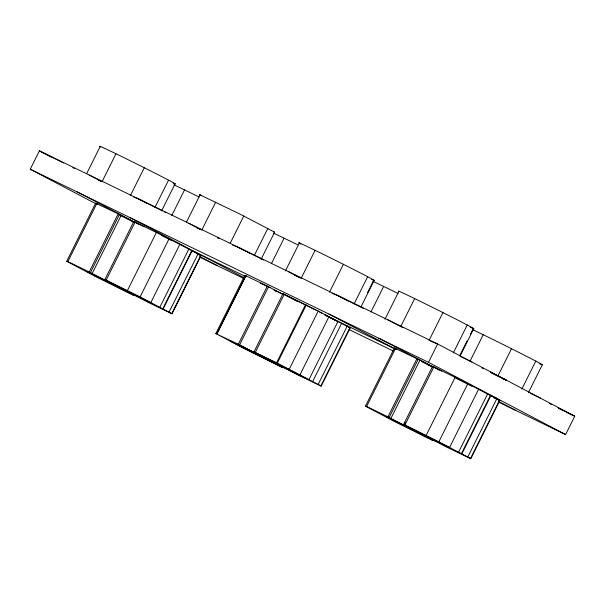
<?xml version="1.0" encoding="UTF-8"?>
<svg xmlns="http://www.w3.org/2000/svg" width="605" height="605" viewBox="0 0 605 605"><rect width="100%" height="100%" fill="white"/><g stroke="black" fill="none" stroke-linecap="round" stroke-linejoin="round"><path stroke-width="0.91" d="M96.301 204.021L30.25 169.218L39.401 150.857L437.634 343.973L574.75 416.217L565.599 434.579L498.096 401.849M86.704 173.575L100.248 146.402M102.026 181.765L115.986 153.768M95.038 275.729L94.319 275.351L133.856 295.429L95.779 276.659L66.701 261.284L95.681 203.144L119.45 214.427L134.227 222.216L119.813 215.221M66.701 261.284L67.843 261.594L96.83 203.462M89.207 271.955L118.187 213.822M87.105 271.554L105.247 280.357L90.463 272.568L119.45 214.427M130.317 195.748L144.27 167.751M92.179 273.468L121.166 215.335M104.884 279.563L133.864 221.422L169.105 238.748L201.057 255.643L172.07 313.783L148.27 302.417L133.493 294.635L150.221 302.742L104.884 279.563L140.118 296.889L172.07 313.783M106.14 280.168L135.127 222.035M155.001 207.334L168.545 180.161M161.958 210.132L175.095 183.784M127.443 290.498L156.43 232.365M171.812 215.418L184.54 189.894M140.118 296.889L169.105 238.748M186.552 221.997L200.096 194.825M150.917 302.394L179.904 244.254M159.954 307.06L188.941 248.927M201.752 230.134L215.705 202.138M162.904 308.611L191.883 250.478L244.518 276.001M163.199 308.769L192.186 250.629M169.128 311.953L198.107 253.813M171.82 313.534L200.807 255.401M230.233 243.18L243.777 216.008M254.319 255.491L267.864 228.319M215.819 333.589L244.806 275.449L245.955 275.767L268.575 286.732L239.588 344.873L254.365 352.654L230.066 340.872L282.974 367.734L244.904 348.964L215.819 333.589L239.588 344.873M216.802 333.831L245.781 275.698M216.968 333.899L245.955 275.767M261.065 259.341L274.609 232.169L240.48 214.351L199.348 194.515L201.178 195.718M271.373 263.697L284.1 238.173M285.409 270.957L299.369 242.96M254.002 351.868L255.257 352.473L284.244 294.332L318.222 311.053L350.174 327.948L321.187 386.081L297.388 374.722L282.611 366.933L306.909 378.715L254.002 351.868L282.989 293.727L304.466 304.436M301.146 278.323L315.099 250.326M255.257 352.473L276.568 362.803L305.555 304.67M321.187 386.081L277.279 363.159L306.266 305.026M289.243 369.186L318.222 311.053M329.43 292.306L343.39 264.309M300.042 374.692L329.029 316.559M309.079 379.365L338.059 321.232M312.77 381.309L341.757 323.168M354.114 303.891L367.666 276.712M318.245 384.258L347.232 326.118M320.937 385.839L349.924 327.698M367.545 292.631L373.293 281.106M361.072 306.69L374.215 280.342M370.933 311.976L383.661 286.452M384.969 319.236L398.929 291.239M402.968 327.706A42.229 0.665 26.5 0 0 400.699 326.602L414.659 298.605M393.787 420.604L392.947 420.165L432.605 440.304L394.528 421.534L365.443 406.159L394.43 348.019L418.199 359.302L432.976 367.091M365.443 406.159L366.592 406.469L395.579 348.336M387.956 416.83L416.936 358.697M405.252 422.698L403.989 425.232L389.212 417.442L418.199 359.302M428.99 340.585L442.951 312.588A42.229 0.665 26.5 0 0 398.423 291.179M390.928 418.342L419.915 360.209M565.599 434.579L428.484 362.334L437.634 343.973L430.722 341.258M403.633 424.438L432.613 366.297L467.854 383.623L499.798 400.518L470.819 458.658L447.019 447.292L432.242 439.51L448.97 447.617L403.633 424.438L438.867 441.763L470.819 458.658M404.889 425.043L433.876 366.91M453.266 352.987L467.226 324.991M460.125 354.908L467.105 340.91M470.387 334.323L473.261 328.56M460.223 355.793L473.768 328.621M426.192 435.373L455.179 377.24M470.077 361.079L483.214 334.724M438.867 441.763L467.854 383.623M449.666 447.269L478.653 389.128M458.703 451.935L487.69 393.802M497.96 375.879L511.505 348.707M461.524 453.425L490.511 395.284L497.038 398.453M461.948 453.644L490.927 395.504M467.877 456.828L496.856 398.687M470.569 458.408L499.548 400.276M521.82 389.113L535.78 361.117M528.369 392.736L542.33 364.739M260.226 283.178L270.284 287.64M201.057 255.643L197.117 253.911M348.775 327.449L350.174 327.948M498.399 400.018L499.798 400.518M133.773 197.101L138.961 199.136L162.548 210.979M232.433 245.033L238.521 247.415L263.644 260.029M332.024 293.319L338.082 295.694L363.197 308.308M502.732 378.738L506.196 380.099L490.284 372.113M273.861 231.859L274.609 232.169M196.368 227.54L198.047 228.342M268.779 359.65L270.042 360.262M460.05 356.277L471.915 362.032M491.01 372.733L497.756 376.007M499.443 376.824L506.196 380.099M530.298 393.227L540.469 398.158M558.717 408.443L562.937 410.492M567.157 412.534L574.75 416.217L558.007 407.808M30.25 169.218L428.484 362.334M161.285 235.33L165.498 237.372M421.851 361.692L431.72 366.479M273.657 289.818L282.089 293.909M455.822 378.17L471.098 385.877M430.185 366.025L431.811 366.819M274.398 290.491L276.077 291.3M325.135 315.107L334.391 319.788M330.149 317.527L394.967 348.956M427.856 364.898L429.414 365.654M131.444 221.15L133.886 222.345M494.172 397.969L497.552 399.61M200.27 257.42L244.14 278.693M349.108 329.596L393.167 350.96M67.843 261.594L90.463 272.568M366.592 406.469L389.212 417.442M136.511 295.512L137.781 296.125M385.854 416.429L403.989 425.232M435.26 440.387L436.53 441M144.194 299.566L145.45 300.171M442.943 444.441L444.199 445.046M198.886 228.735L200.315 229.439M315.886 310.297L316.521 310.599M217.482 237.848L219.123 238.665M276.568 362.803L277.279 363.159M481.913 367.908L483.584 368.748M549.627 403.611L551.306 404.45M164.235 211.826L165.921 212.673M63.684 163.047L39.401 150.857L45.254 153.942M72.895 167.676L74.574 168.515M305.298 304.844L314.797 309.647M319.674 312.135L321.777 313.209M471.499 386.081L471.923 386.3M325.49 315.129L334.406 319.841M387.858 319.833L400.699 326.602M338.082 295.694L348.109 300.98M288.298 271.554L300.337 277.899M238.521 247.415L246.046 251.385M247.717 252.262L249.389 253.147M188.745 223.275L200.936 229.703M138.961 199.136L147.325 203.545M89.185 174.996L101.224 181.341M46.925 154.827L51.107 157.028M441.847 371.168L432.613 366.297M378.707 338.195L439.17 370.048M498.49 401.312L515.815 410.44M328.923 314.055L394.974 348.858M324.492 314.577L329.354 317.141M327.328 316.324L329.589 317.519M296.647 300.874L282.989 293.727M284.297 294.431L296.972 301.101M283.352 294.522L267.312 286.127L238.325 344.26L253.109 352.049M129.81 217.498L244.344 277.846M143.892 226.716L133.864 221.422M77.024 191.777L138.84 224.349M199.794 256.459L217.142 265.603M387.109 417.034L394.203 420.77M286.77 368.369L300.602 375.652M236.358 343.92L250.19 351.21M88.36 272.159L95.567 275.956M166.269 237.78L171.691 240.646M334.573 319.939L336.493 321.073M394.43 348.019L396.396 349.244M244.806 275.449L246.114 276.266M95.681 203.144L97.655 204.369M294.537 275.146A42.229 0.665 26.5 0 1 300.254 277.892M372.998 281.355A42.229 0.665 26.5 0 1 398.014 293.486M300.919 244.118A42.229 0.665 26.5 0 1 337.25 261.231A42.229 0.665 26.5 0 1 371.651 279.397M273.437 233.076A42.229 0.665 26.5 0 1 297.645 244.806M98.562 180.093A42.229 0.665 26.5 0 1 101.133 181.334M442.951 312.588A42.229 0.665 26.5 0 1 470.221 327.229M541.293 364.467A42.229 0.665 26.5 0 1 539.766 363.794M472.558 329.634A42.229 0.665 26.5 0 1 518.296 352.133A42.229 0.665 26.5 0 1 541.815 364.679M100.838 147.015A42.229 0.665 26.5 0 1 138.537 164.878A42.229 0.665 26.5 0 1 173.37 183.217M173.877 184.797A42.229 0.665 26.5 0 1 198.894 196.927"/></g></svg>
